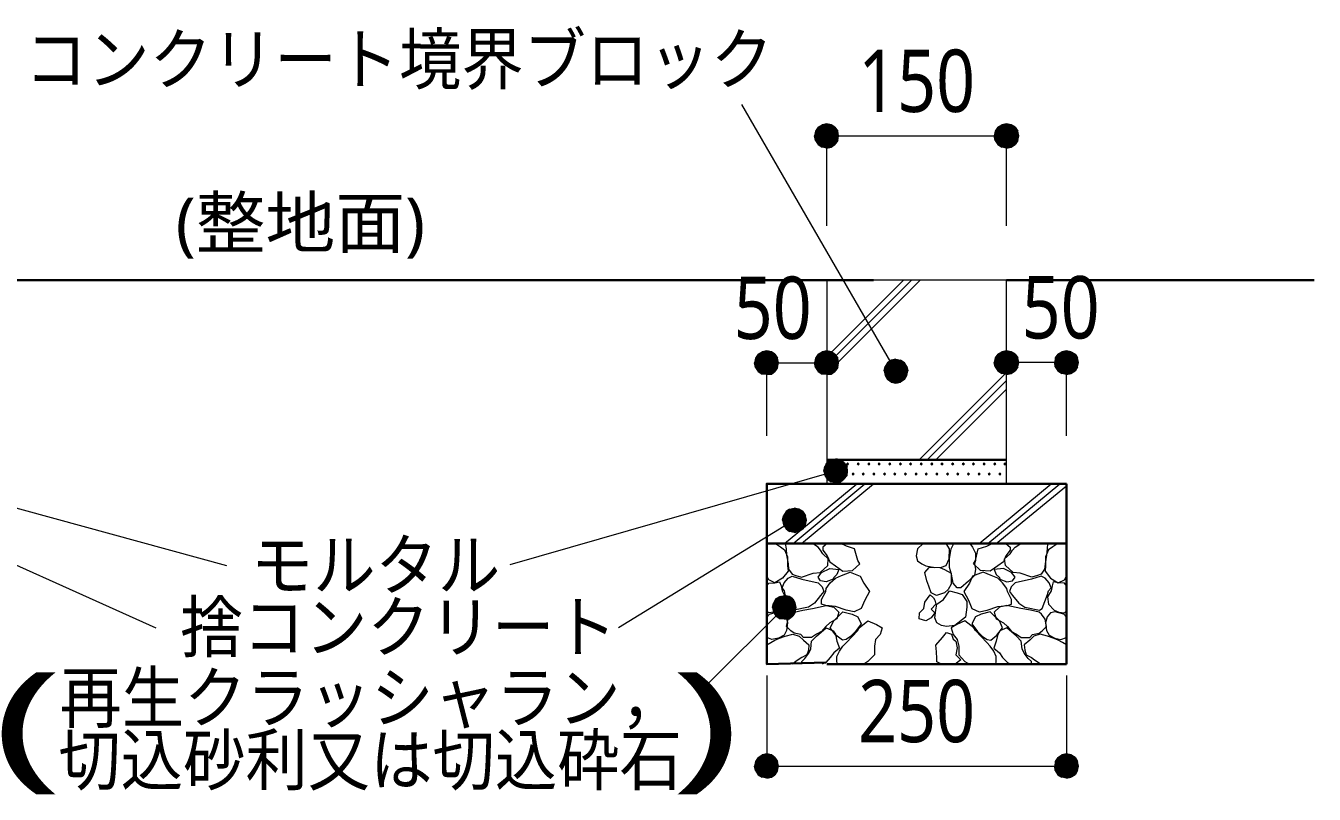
# Model space of a CAD drawing. Header units: millimetres. Extents: x 0 to 420, y 0 to 297.
# Drawn here: x 151.6 to 205.3, y 67.2 to 99.2 of the extents above; entities that cross this region are included whole.
import ezdxf
from ezdxf.enums import TextEntityAlignment as Align

# ---------------------------------------------------------------- set-up
doc = ezdxf.new("R2010")
doc.units = ezdxf.units.MM
doc.styles.add('kst32b', font='NotoSansJP-Variable.ttf')

msp = doc.modelspace()

# ---------------------------------------------------------------- hatches: boundary and pattern name
h = msp.add_hatch(color=7)
h.paths.add_polyline_path([(185.018, 95.102), (184.827, 95.059), (185.018, 94.594), (185.018, 95.102)])
h.paths.add_polyline_path([(184.827, 95.059), (185.018, 94.594), (184.658, 94.954), (184.827, 95.059)])
h.paths.add_polyline_path([(185.018, 94.594), (184.658, 94.954), (184.552, 94.784), (185.018, 94.594)])
for points in [[(185.208, 95.059), (185.018, 95.102), (185.018, 94.594), (185.208, 95.059)], [(192.701, 95.059), (192.511, 95.102), (192.511, 94.594), (192.701, 95.059)], [(182.711, 85.598), (182.52, 85.64), (182.52, 85.132), (182.711, 85.598)], [(185.208, 85.598), (185.018, 85.64), (185.018, 85.132), (185.208, 85.598)], [(192.701, 85.598), (192.511, 85.64), (192.511, 85.154), (192.701, 85.598)], [(195.199, 85.598), (195.009, 85.64), (195.009, 85.154), (195.199, 85.598)], [(187.706, 85.238), (187.558, 85.132), (187.896, 84.794), (187.706, 85.238)], [(184.933, 80.433), (185.039, 80.285), (185.399, 80.624), (184.933, 80.433)], [(185.018, 80.962), (184.997, 80.941), (184.976, 80.92), (184.997, 80.899), (185.018, 80.878), (185.039, 80.899), (185.06, 80.92), (185.039, 80.941), (185.018, 80.962)], [(185.462, 80.962), (185.441, 80.941), (185.42, 80.92), (185.441, 80.899), (185.462, 80.878), (185.484, 80.899), (185.505, 80.92), (185.484, 80.941), (185.462, 80.962)], [(185.886, 80.962), (185.864, 80.941), (185.843, 80.92), (185.864, 80.899), (185.886, 80.878), (185.907, 80.899), (185.928, 80.92), (185.907, 80.941), (185.886, 80.962)], [(186.33, 80.962), (186.309, 80.941), (186.288, 80.92), (186.309, 80.899), (186.33, 80.878), (186.351, 80.899), (186.372, 80.92), (186.351, 80.941), (186.33, 80.962)], [(186.775, 80.962), (186.754, 80.941), (186.732, 80.92), (186.754, 80.899), (186.775, 80.878), (186.796, 80.899), (186.817, 80.92), (186.796, 80.941), (186.775, 80.962)], [(187.198, 80.962), (187.177, 80.941), (187.156, 80.92), (187.177, 80.899), (187.198, 80.878), (187.219, 80.899), (187.24, 80.92), (187.219, 80.941), (187.198, 80.962)], [(187.643, 80.962), (187.621, 80.941), (187.6, 80.92), (187.621, 80.899), (187.643, 80.878), (187.664, 80.899), (187.685, 80.92), (187.664, 80.941), (187.643, 80.962)], [(188.087, 80.962), (188.066, 80.941), (188.045, 80.92), (188.066, 80.899), (188.087, 80.878), (188.108, 80.899), (188.129, 80.92), (188.108, 80.941), (188.087, 80.962)], [(188.51, 80.962), (188.489, 80.941), (188.468, 80.92), (188.489, 80.899), (188.51, 80.878), (188.532, 80.899), (188.553, 80.92), (188.532, 80.941), (188.51, 80.962)], [(188.955, 80.962), (188.934, 80.941), (188.912, 80.92), (188.934, 80.899), (188.955, 80.878), (188.976, 80.899), (188.997, 80.92), (188.976, 80.941), (188.955, 80.962)], [(189.399, 80.962), (189.378, 80.941), (189.357, 80.92), (189.378, 80.899), (189.399, 80.878), (189.421, 80.899), (189.442, 80.92), (189.421, 80.941), (189.399, 80.962)], [(189.823, 80.962), (189.802, 80.941), (189.78, 80.92), (189.802, 80.899), (189.823, 80.878), (189.844, 80.899), (189.865, 80.92), (189.844, 80.941), (189.823, 80.962)], [(190.267, 80.962), (190.246, 80.941), (190.225, 80.92), (190.246, 80.899), (190.267, 80.878), (190.288, 80.899), (190.31, 80.92), (190.288, 80.941), (190.267, 80.962)], [(190.712, 80.962), (190.691, 80.941), (190.669, 80.92), (190.691, 80.899), (190.712, 80.878), (190.733, 80.899), (190.754, 80.92), (190.733, 80.941), (190.712, 80.962)], [(191.135, 80.962), (191.114, 80.941), (191.093, 80.92), (191.114, 80.899), (191.135, 80.878), (191.156, 80.899), (191.177, 80.92), (191.156, 80.941), (191.135, 80.962)], [(191.579, 80.962), (191.558, 80.941), (191.537, 80.92), (191.558, 80.899), (191.579, 80.878), (191.601, 80.899), (191.622, 80.92), (191.601, 80.941), (191.579, 80.962)], [(192.024, 80.962), (192.003, 80.941), (191.982, 80.92), (192.003, 80.899), (192.024, 80.878), (192.045, 80.899), (192.066, 80.92), (192.045, 80.941), (192.024, 80.962)], [(192.447, 80.962), (192.426, 80.941), (192.405, 80.92), (192.426, 80.899), (192.447, 80.878), (192.469, 80.899), (192.49, 80.92), (192.469, 80.941), (192.447, 80.962)], [(185.229, 80.539), (185.208, 80.518), (185.187, 80.497), (185.208, 80.476), (185.229, 80.454), (185.251, 80.476), (185.272, 80.497), (185.251, 80.518), (185.229, 80.539)], [(185.674, 80.539), (185.653, 80.518), (185.632, 80.497), (185.653, 80.476), (185.674, 80.454), (185.695, 80.476), (185.716, 80.497), (185.695, 80.518), (185.674, 80.539)], [(186.119, 80.539), (186.097, 80.518), (186.076, 80.497), (186.097, 80.476), (186.119, 80.454), (186.14, 80.476), (186.161, 80.497), (186.14, 80.518), (186.119, 80.539)], [(186.542, 80.539), (186.521, 80.518), (186.5, 80.497), (186.521, 80.476), (186.542, 80.454), (186.563, 80.476), (186.584, 80.497), (186.563, 80.518), (186.542, 80.539)], [(186.986, 80.539), (186.965, 80.518), (186.944, 80.497), (186.965, 80.476), (186.986, 80.454), (187.008, 80.476), (187.029, 80.497), (187.008, 80.518), (186.986, 80.539)], [(187.431, 80.539), (187.41, 80.518), (187.388, 80.497), (187.41, 80.476), (187.431, 80.454), (187.452, 80.476), (187.473, 80.497), (187.452, 80.518), (187.431, 80.539)], [(187.854, 80.539), (187.833, 80.518), (187.812, 80.497), (187.833, 80.476), (187.854, 80.454), (187.875, 80.476), (187.896, 80.497), (187.875, 80.518), (187.854, 80.539)], [(188.299, 80.539), (188.278, 80.518), (188.256, 80.497), (188.278, 80.476), (188.299, 80.454), (188.32, 80.476), (188.341, 80.497), (188.32, 80.518), (188.299, 80.539)], [(188.743, 80.539), (188.722, 80.518), (188.701, 80.497), (188.722, 80.476), (188.743, 80.454), (188.764, 80.476), (188.786, 80.497), (188.764, 80.518), (188.743, 80.539)], [(189.167, 80.539), (189.145, 80.518), (189.124, 80.497), (189.145, 80.476), (189.167, 80.454), (189.188, 80.476), (189.209, 80.497), (189.188, 80.518), (189.167, 80.539)], [(189.611, 80.539), (189.59, 80.518), (189.569, 80.497), (189.59, 80.476), (189.611, 80.454), (189.632, 80.476), (189.653, 80.497), (189.632, 80.518), (189.611, 80.539)], [(190.055, 80.539), (190.034, 80.518), (190.013, 80.497), (190.034, 80.476), (190.055, 80.454), (190.077, 80.476), (190.098, 80.497), (190.077, 80.518), (190.055, 80.539)], [(190.479, 80.539), (190.458, 80.518), (190.437, 80.497), (190.458, 80.476), (190.479, 80.454), (190.5, 80.476), (190.521, 80.497), (190.5, 80.518), (190.479, 80.539)], [(190.923, 80.539), (190.902, 80.518), (190.881, 80.497), (190.902, 80.476), (190.923, 80.454), (190.945, 80.476), (190.966, 80.497), (190.945, 80.518), (190.923, 80.539)], [(191.368, 80.539), (191.347, 80.518), (191.326, 80.497), (191.347, 80.476), (191.368, 80.454), (191.389, 80.476), (191.41, 80.497), (191.389, 80.518), (191.368, 80.539)], [(191.791, 80.539), (191.77, 80.518), (191.749, 80.497), (191.77, 80.476), (191.791, 80.454), (191.812, 80.476), (191.834, 80.497), (191.812, 80.518), (191.791, 80.539)], [(192.236, 80.539), (192.214, 80.518), (192.193, 80.497), (192.214, 80.476), (192.236, 80.454), (192.257, 80.476), (192.278, 80.497), (192.257, 80.518), (192.236, 80.539)], [(183.219, 78.38), (183.325, 78.211), (183.663, 78.571), (183.219, 78.38)], [(182.795, 74.739), (182.901, 74.591), (183.261, 74.93), (182.795, 74.739)], [(182.711, 68.792), (182.52, 68.834), (182.52, 68.326), (182.711, 68.792)], [(195.199, 68.792), (195.009, 68.834), (195.009, 68.326), (195.199, 68.792)]]:
    msp.add_hatch(color=7).paths.add_polyline_path(points)
h = msp.add_hatch(color=7)
h.paths.add_polyline_path([(185.505, 94.594), (185.484, 94.784), (185.018, 94.594), (185.505, 94.594)])
h.paths.add_polyline_path([(185.484, 94.784), (185.018, 94.594), (185.357, 94.954), (185.484, 94.784)])
h.paths.add_polyline_path([(185.018, 94.594), (185.357, 94.954), (185.208, 95.059), (185.018, 94.594)])
h = msp.add_hatch(color=7)
h.paths.add_polyline_path([(192.511, 95.102), (192.32, 95.059), (192.511, 94.594), (192.511, 95.102)])
h.paths.add_polyline_path([(192.32, 95.059), (192.511, 94.594), (192.151, 94.954), (192.32, 95.059)])
h.paths.add_polyline_path([(192.511, 94.594), (192.151, 94.954), (192.045, 94.784), (192.511, 94.594)])
h = msp.add_hatch(color=7)
h.paths.add_polyline_path([(193.019, 94.594), (192.977, 94.784), (192.511, 94.594), (193.019, 94.594)])
h.paths.add_polyline_path([(192.977, 94.784), (192.511, 94.594), (192.871, 94.954), (192.977, 94.784)])
h.paths.add_polyline_path([(192.511, 94.594), (192.871, 94.954), (192.701, 95.059), (192.511, 94.594)])
h = msp.add_hatch(color=7)
h.paths.add_polyline_path([(184.552, 94.784), (184.51, 94.594), (185.018, 94.594), (184.552, 94.784)])
h.paths.add_polyline_path([(184.51, 94.594), (185.018, 94.594), (184.552, 94.403), (184.51, 94.594)])
h.paths.add_polyline_path([(185.018, 94.594), (184.552, 94.403), (184.658, 94.234), (185.018, 94.594)])
h = msp.add_hatch(color=7)
h.paths.add_polyline_path([(184.658, 94.234), (184.827, 94.128), (185.018, 94.594), (184.658, 94.234)])
h.paths.add_polyline_path([(184.827, 94.128), (185.018, 94.594), (185.018, 94.086), (184.827, 94.128)])
h.paths.add_polyline_path([(185.018, 94.594), (185.018, 94.086), (185.208, 94.128), (185.018, 94.594)])
h = msp.add_hatch(color=7)
h.paths.add_polyline_path([(185.208, 94.128), (185.357, 94.234), (185.018, 94.594), (185.208, 94.128)])
h.paths.add_polyline_path([(185.357, 94.234), (185.018, 94.594), (185.484, 94.403), (185.357, 94.234)])
h.paths.add_polyline_path([(185.018, 94.594), (185.484, 94.403), (185.505, 94.594), (185.018, 94.594)])
h = msp.add_hatch(color=7)
h.paths.add_polyline_path([(192.045, 94.784), (192.003, 94.594), (192.511, 94.594), (192.045, 94.784)])
h.paths.add_polyline_path([(192.003, 94.594), (192.511, 94.594), (192.045, 94.403), (192.003, 94.594)])
h.paths.add_polyline_path([(192.511, 94.594), (192.045, 94.403), (192.151, 94.234), (192.511, 94.594)])
h = msp.add_hatch(color=7)
h.paths.add_polyline_path([(192.151, 94.234), (192.32, 94.128), (192.511, 94.594), (192.151, 94.234)])
h.paths.add_polyline_path([(192.32, 94.128), (192.511, 94.594), (192.511, 94.086), (192.32, 94.128)])
h.paths.add_polyline_path([(192.511, 94.594), (192.511, 94.086), (192.701, 94.128), (192.511, 94.594)])
h = msp.add_hatch(color=7)
h.paths.add_polyline_path([(192.701, 94.128), (192.871, 94.234), (192.511, 94.594), (192.701, 94.128)])
h.paths.add_polyline_path([(192.871, 94.234), (192.511, 94.594), (192.977, 94.403), (192.871, 94.234)])
h.paths.add_polyline_path([(192.511, 94.594), (192.977, 94.403), (193.019, 94.594), (192.511, 94.594)])
h = msp.add_hatch(color=7)
h.paths.add_polyline_path([(182.52, 85.64), (182.33, 85.598), (182.52, 85.132), (182.52, 85.64)])
h.paths.add_polyline_path([(182.33, 85.598), (182.52, 85.132), (182.16, 85.492), (182.33, 85.598)])
h.paths.add_polyline_path([(182.52, 85.132), (182.16, 85.492), (182.054, 85.323), (182.52, 85.132)])
h = msp.add_hatch(color=7)
h.paths.add_polyline_path([(183.007, 85.132), (182.965, 85.323), (182.52, 85.132), (183.007, 85.132)])
h.paths.add_polyline_path([(182.965, 85.323), (182.52, 85.132), (182.859, 85.492), (182.965, 85.323)])
h.paths.add_polyline_path([(182.52, 85.132), (182.859, 85.492), (182.711, 85.598), (182.52, 85.132)])
h = msp.add_hatch(color=7)
h.paths.add_polyline_path([(185.018, 85.64), (184.827, 85.598), (185.018, 85.132), (185.018, 85.64)])
h.paths.add_polyline_path([(184.827, 85.598), (185.018, 85.132), (184.658, 85.492), (184.827, 85.598)])
h.paths.add_polyline_path([(185.018, 85.132), (184.658, 85.492), (184.552, 85.323), (185.018, 85.132)])
h = msp.add_hatch(color=7)
h.paths.add_polyline_path([(185.505, 85.132), (185.484, 85.323), (185.018, 85.132), (185.505, 85.132)])
h.paths.add_polyline_path([(185.484, 85.323), (185.018, 85.132), (185.357, 85.492), (185.484, 85.323)])
h.paths.add_polyline_path([(185.018, 85.132), (185.357, 85.492), (185.208, 85.598), (185.018, 85.132)])
h = msp.add_hatch(color=7)
h.paths.add_polyline_path([(192.511, 85.64), (192.32, 85.598), (192.511, 85.154), (192.511, 85.64)])
h.paths.add_polyline_path([(192.32, 85.598), (192.511, 85.154), (192.151, 85.492), (192.32, 85.598)])
h.paths.add_polyline_path([(192.511, 85.154), (192.151, 85.492), (192.045, 85.344), (192.511, 85.154)])
h = msp.add_hatch(color=7)
h.paths.add_polyline_path([(193.019, 85.154), (192.977, 85.344), (192.511, 85.154), (193.019, 85.154)])
h.paths.add_polyline_path([(192.977, 85.344), (192.511, 85.154), (192.871, 85.492), (192.977, 85.344)])
h.paths.add_polyline_path([(192.511, 85.154), (192.871, 85.492), (192.701, 85.598), (192.511, 85.154)])
h = msp.add_hatch(color=7)
h.paths.add_polyline_path([(195.009, 85.64), (194.818, 85.598), (195.009, 85.154), (195.009, 85.64)])
h.paths.add_polyline_path([(194.818, 85.598), (195.009, 85.154), (194.649, 85.492), (194.818, 85.598)])
h.paths.add_polyline_path([(195.009, 85.154), (194.649, 85.492), (194.543, 85.344), (195.009, 85.154)])
h = msp.add_hatch(color=7)
h.paths.add_polyline_path([(195.517, 85.154), (195.474, 85.344), (195.009, 85.154), (195.517, 85.154)])
h.paths.add_polyline_path([(195.474, 85.344), (195.009, 85.154), (195.368, 85.492), (195.474, 85.344)])
h.paths.add_polyline_path([(195.009, 85.154), (195.368, 85.492), (195.199, 85.598), (195.009, 85.154)])
h = msp.add_hatch(color=7)
h.paths.add_polyline_path([(182.054, 85.323), (182.012, 85.132), (182.52, 85.132), (182.054, 85.323)])
h.paths.add_polyline_path([(182.012, 85.132), (182.52, 85.132), (182.054, 84.942), (182.012, 85.132)])
h.paths.add_polyline_path([(182.52, 85.132), (182.054, 84.942), (182.16, 84.772), (182.52, 85.132)])
h = msp.add_hatch(color=7)
h.paths.add_polyline_path([(182.16, 84.772), (182.33, 84.667), (182.52, 85.132), (182.16, 84.772)])
h.paths.add_polyline_path([(182.33, 84.667), (182.52, 85.132), (182.52, 84.646), (182.33, 84.667)])
h.paths.add_polyline_path([(182.52, 85.132), (182.52, 84.646), (182.711, 84.667), (182.52, 85.132)])
h = msp.add_hatch(color=7)
h.paths.add_polyline_path([(182.711, 84.667), (182.859, 84.772), (182.52, 85.132), (182.711, 84.667)])
h.paths.add_polyline_path([(182.859, 84.772), (182.52, 85.132), (182.965, 84.942), (182.859, 84.772)])
h.paths.add_polyline_path([(182.52, 85.132), (182.965, 84.942), (183.007, 85.132), (182.52, 85.132)])
h = msp.add_hatch(color=7)
h.paths.add_polyline_path([(184.552, 85.323), (184.51, 85.132), (185.018, 85.132), (184.552, 85.323)])
h.paths.add_polyline_path([(184.51, 85.132), (185.018, 85.132), (184.552, 84.942), (184.51, 85.132)])
h.paths.add_polyline_path([(185.018, 85.132), (184.552, 84.942), (184.658, 84.772), (185.018, 85.132)])
h = msp.add_hatch(color=7)
h.paths.add_polyline_path([(184.658, 84.772), (184.827, 84.667), (185.018, 85.132), (184.658, 84.772)])
h.paths.add_polyline_path([(184.827, 84.667), (185.018, 85.132), (185.018, 84.646), (184.827, 84.667)])
h.paths.add_polyline_path([(185.018, 85.132), (185.018, 84.646), (185.208, 84.667), (185.018, 85.132)])
h = msp.add_hatch(color=7)
h.paths.add_polyline_path([(185.208, 84.667), (185.357, 84.772), (185.018, 85.132), (185.208, 84.667)])
h.paths.add_polyline_path([(185.357, 84.772), (185.018, 85.132), (185.484, 84.942), (185.357, 84.772)])
h.paths.add_polyline_path([(185.018, 85.132), (185.484, 84.942), (185.505, 85.132), (185.018, 85.132)])
h = msp.add_hatch(color=7)
h.paths.add_polyline_path([(187.558, 85.132), (187.452, 84.984), (187.896, 84.794), (187.558, 85.132)])
h.paths.add_polyline_path([(187.452, 84.984), (187.896, 84.794), (187.41, 84.794), (187.452, 84.984)])
h.paths.add_polyline_path([(187.896, 84.794), (187.41, 84.794), (187.452, 84.603), (187.896, 84.794)])
h = msp.add_hatch(color=7)
h.paths.add_polyline_path([(188.256, 85.132), (188.087, 85.238), (187.896, 84.794), (188.256, 85.132)])
h.paths.add_polyline_path([(188.087, 85.238), (187.896, 84.794), (187.896, 85.28), (188.087, 85.238)])
h.paths.add_polyline_path([(187.896, 84.794), (187.896, 85.28), (187.706, 85.238), (187.896, 84.794)])
h = msp.add_hatch(color=7)
h.paths.add_polyline_path([(188.362, 84.603), (188.404, 84.794), (187.896, 84.794), (188.362, 84.603)])
h.paths.add_polyline_path([(188.404, 84.794), (187.896, 84.794), (188.362, 84.984), (188.404, 84.794)])
h.paths.add_polyline_path([(187.896, 84.794), (188.362, 84.984), (188.256, 85.132), (187.896, 84.794)])
h = msp.add_hatch(color=7)
h.paths.add_polyline_path([(192.045, 85.344), (192.003, 85.154), (192.511, 85.154), (192.045, 85.344)])
h.paths.add_polyline_path([(192.003, 85.154), (192.511, 85.154), (192.045, 84.963), (192.003, 85.154)])
h.paths.add_polyline_path([(192.511, 85.154), (192.045, 84.963), (192.151, 84.794), (192.511, 85.154)])
h = msp.add_hatch(color=7)
h.paths.add_polyline_path([(192.151, 84.794), (192.32, 84.688), (192.511, 85.154), (192.151, 84.794)])
h.paths.add_polyline_path([(192.32, 84.688), (192.511, 85.154), (192.511, 84.646), (192.32, 84.688)])
h.paths.add_polyline_path([(192.511, 85.154), (192.511, 84.646), (192.701, 84.688), (192.511, 85.154)])
h = msp.add_hatch(color=7)
h.paths.add_polyline_path([(192.701, 84.688), (192.871, 84.794), (192.511, 85.154), (192.701, 84.688)])
h.paths.add_polyline_path([(192.871, 84.794), (192.511, 85.154), (192.977, 84.963), (192.871, 84.794)])
h.paths.add_polyline_path([(192.511, 85.154), (192.977, 84.963), (193.019, 85.154), (192.511, 85.154)])
h = msp.add_hatch(color=7)
h.paths.add_polyline_path([(194.543, 85.344), (194.522, 85.154), (195.009, 85.154), (194.543, 85.344)])
h.paths.add_polyline_path([(194.522, 85.154), (195.009, 85.154), (194.543, 84.963), (194.522, 85.154)])
h.paths.add_polyline_path([(195.009, 85.154), (194.543, 84.963), (194.649, 84.794), (195.009, 85.154)])
h = msp.add_hatch(color=7)
h.paths.add_polyline_path([(194.649, 84.794), (194.818, 84.688), (195.009, 85.154), (194.649, 84.794)])
h.paths.add_polyline_path([(194.818, 84.688), (195.009, 85.154), (195.009, 84.646), (194.818, 84.688)])
h.paths.add_polyline_path([(195.009, 85.154), (195.009, 84.646), (195.199, 84.688), (195.009, 85.154)])
h = msp.add_hatch(color=7)
h.paths.add_polyline_path([(195.199, 84.688), (195.368, 84.794), (195.009, 85.154), (195.199, 84.688)])
h.paths.add_polyline_path([(195.368, 84.794), (195.009, 85.154), (195.474, 84.963), (195.368, 84.794)])
h.paths.add_polyline_path([(195.009, 85.154), (195.474, 84.963), (195.517, 85.154), (195.009, 85.154)])
h = msp.add_hatch(color=7)
h.paths.add_polyline_path([(187.452, 84.603), (187.558, 84.434), (187.896, 84.794), (187.452, 84.603)])
h.paths.add_polyline_path([(187.558, 84.434), (187.896, 84.794), (187.706, 84.328), (187.558, 84.434)])
h.paths.add_polyline_path([(187.896, 84.794), (187.706, 84.328), (187.896, 84.286), (187.896, 84.794)])
h = msp.add_hatch(color=7)
h.paths.add_polyline_path([(187.896, 84.286), (188.087, 84.328), (187.896, 84.794), (187.896, 84.286)])
h.paths.add_polyline_path([(188.087, 84.328), (187.896, 84.794), (188.256, 84.434), (188.087, 84.328)])
h.paths.add_polyline_path([(187.896, 84.794), (188.256, 84.434), (188.362, 84.603), (187.896, 84.794)])
h = msp.add_hatch(color=7)
h.paths.add_polyline_path([(185.589, 81.089), (185.399, 81.132), (185.399, 80.624), (185.589, 81.089)])
h.paths.add_polyline_path([(185.399, 81.132), (185.399, 80.624), (185.208, 81.089), (185.399, 81.132)])
h.paths.add_polyline_path([(185.399, 80.624), (185.208, 81.089), (185.039, 80.984), (185.399, 80.624)])
h = msp.add_hatch(color=7)
h.paths.add_polyline_path([(185.039, 80.984), (184.933, 80.814), (185.399, 80.624), (185.039, 80.984)])
h.paths.add_polyline_path([(184.933, 80.814), (185.399, 80.624), (184.891, 80.624), (184.933, 80.814)])
h.paths.add_polyline_path([(185.399, 80.624), (184.891, 80.624), (184.933, 80.433), (185.399, 80.624)])
h = msp.add_hatch(color=7)
h.paths.add_polyline_path([(185.039, 80.285), (185.208, 80.179), (185.399, 80.624), (185.039, 80.285)])
h.paths.add_polyline_path([(185.208, 80.179), (185.399, 80.624), (185.399, 80.137), (185.208, 80.179)])
h.paths.add_polyline_path([(185.399, 80.624), (185.399, 80.137), (185.589, 80.179), (185.399, 80.624)])
h = msp.add_hatch(color=7)
h.paths.add_polyline_path([(185.886, 80.624), (185.864, 80.814), (185.399, 80.624), (185.886, 80.624)])
h.paths.add_polyline_path([(185.864, 80.814), (185.399, 80.624), (185.737, 80.984), (185.864, 80.814)])
h.paths.add_polyline_path([(185.399, 80.624), (185.737, 80.984), (185.589, 81.089), (185.399, 80.624)])
h = msp.add_hatch(color=7)
h.paths.add_polyline_path([(185.589, 80.179), (185.737, 80.285), (185.399, 80.624), (185.589, 80.179)])
h.paths.add_polyline_path([(185.737, 80.285), (185.399, 80.624), (185.864, 80.433), (185.737, 80.285)])
h.paths.add_polyline_path([(185.399, 80.624), (185.864, 80.433), (185.886, 80.624), (185.399, 80.624)])
h = msp.add_hatch(color=7)
h.paths.add_polyline_path([(183.854, 79.036), (183.663, 79.079), (183.663, 78.571), (183.854, 79.036)])
h.paths.add_polyline_path([(183.663, 79.079), (183.663, 78.571), (183.473, 79.036), (183.663, 79.079)])
h.paths.add_polyline_path([(183.663, 78.571), (183.473, 79.036), (183.325, 78.93), (183.663, 78.571)])
h = msp.add_hatch(color=7)
h.paths.add_polyline_path([(184.171, 78.571), (184.129, 78.761), (183.663, 78.571), (184.171, 78.571)])
h.paths.add_polyline_path([(184.129, 78.761), (183.663, 78.571), (184.023, 78.93), (184.129, 78.761)])
h.paths.add_polyline_path([(183.663, 78.571), (184.023, 78.93), (183.854, 79.036), (183.663, 78.571)])
h = msp.add_hatch(color=7)
h.paths.add_polyline_path([(183.325, 78.93), (183.219, 78.761), (183.663, 78.571), (183.325, 78.93)])
h.paths.add_polyline_path([(183.219, 78.761), (183.663, 78.571), (183.176, 78.571), (183.219, 78.761)])
h.paths.add_polyline_path([(183.663, 78.571), (183.176, 78.571), (183.219, 78.38), (183.663, 78.571)])
h = msp.add_hatch(color=7)
h.paths.add_polyline_path([(183.325, 78.211), (183.473, 78.105), (183.663, 78.571), (183.325, 78.211)])
h.paths.add_polyline_path([(183.473, 78.105), (183.663, 78.571), (183.663, 78.063), (183.473, 78.105)])
h.paths.add_polyline_path([(183.663, 78.571), (183.663, 78.063), (183.854, 78.105), (183.663, 78.571)])
h = msp.add_hatch(color=7)
h.paths.add_polyline_path([(183.854, 78.105), (184.023, 78.211), (183.663, 78.571), (183.854, 78.105)])
h.paths.add_polyline_path([(184.023, 78.211), (183.663, 78.571), (184.129, 78.38), (184.023, 78.211)])
h.paths.add_polyline_path([(183.663, 78.571), (184.129, 78.38), (184.171, 78.571), (183.663, 78.571)])
h = msp.add_hatch(color=7)
h.paths.add_polyline_path([(182.901, 75.29), (182.795, 75.121), (183.261, 74.93), (182.901, 75.29)])
h.paths.add_polyline_path([(182.795, 75.121), (183.261, 74.93), (182.753, 74.93), (182.795, 75.121)])
h.paths.add_polyline_path([(183.261, 74.93), (182.753, 74.93), (182.795, 74.739), (183.261, 74.93)])
h = msp.add_hatch(color=7)
h.paths.add_polyline_path([(183.452, 75.396), (183.261, 75.438), (183.261, 74.93), (183.452, 75.396)])
h.paths.add_polyline_path([(183.261, 75.438), (183.261, 74.93), (183.071, 75.396), (183.261, 75.438)])
h.paths.add_polyline_path([(183.261, 74.93), (183.071, 75.396), (182.901, 75.29), (183.261, 74.93)])
h = msp.add_hatch(color=7)
h.paths.add_polyline_path([(183.748, 74.93), (183.705, 75.121), (183.261, 74.93), (183.748, 74.93)])
h.paths.add_polyline_path([(183.705, 75.121), (183.261, 74.93), (183.6, 75.29), (183.705, 75.121)])
h.paths.add_polyline_path([(183.261, 74.93), (183.6, 75.29), (183.452, 75.396), (183.261, 74.93)])
h = msp.add_hatch(color=7)
h.paths.add_polyline_path([(182.901, 74.591), (183.071, 74.464), (183.261, 74.93), (182.901, 74.591)])
h.paths.add_polyline_path([(183.071, 74.464), (183.261, 74.93), (183.261, 74.443), (183.071, 74.464)])
h.paths.add_polyline_path([(183.261, 74.93), (183.261, 74.443), (183.452, 74.464), (183.261, 74.93)])
h = msp.add_hatch(color=7)
h.paths.add_polyline_path([(183.452, 74.464), (183.6, 74.591), (183.261, 74.93), (183.452, 74.464)])
h.paths.add_polyline_path([(183.6, 74.591), (183.261, 74.93), (183.705, 74.739), (183.6, 74.591)])
h.paths.add_polyline_path([(183.261, 74.93), (183.705, 74.739), (183.748, 74.93), (183.261, 74.93)])
h = msp.add_hatch(color=7)
h.paths.add_polyline_path([(182.52, 68.834), (182.33, 68.792), (182.52, 68.326), (182.52, 68.834)])
h.paths.add_polyline_path([(182.33, 68.792), (182.52, 68.326), (182.16, 68.686), (182.33, 68.792)])
h.paths.add_polyline_path([(182.52, 68.326), (182.16, 68.686), (182.054, 68.516), (182.52, 68.326)])
h = msp.add_hatch(color=7)
h.paths.add_polyline_path([(183.007, 68.326), (182.965, 68.516), (182.52, 68.326), (183.007, 68.326)])
h.paths.add_polyline_path([(182.965, 68.516), (182.52, 68.326), (182.859, 68.686), (182.965, 68.516)])
h.paths.add_polyline_path([(182.52, 68.326), (182.859, 68.686), (182.711, 68.792), (182.52, 68.326)])
h = msp.add_hatch(color=7)
h.paths.add_polyline_path([(195.009, 68.834), (194.818, 68.792), (195.009, 68.326), (195.009, 68.834)])
h.paths.add_polyline_path([(194.818, 68.792), (195.009, 68.326), (194.649, 68.686), (194.818, 68.792)])
h.paths.add_polyline_path([(195.009, 68.326), (194.649, 68.686), (194.543, 68.516), (195.009, 68.326)])
h = msp.add_hatch(color=7)
h.paths.add_polyline_path([(195.517, 68.326), (195.474, 68.516), (195.009, 68.326), (195.517, 68.326)])
h.paths.add_polyline_path([(195.474, 68.516), (195.009, 68.326), (195.368, 68.686), (195.474, 68.516)])
h.paths.add_polyline_path([(195.009, 68.326), (195.368, 68.686), (195.199, 68.792), (195.009, 68.326)])
h = msp.add_hatch(color=7)
h.paths.add_polyline_path([(182.054, 68.516), (182.012, 68.326), (182.52, 68.326), (182.054, 68.516)])
h.paths.add_polyline_path([(182.012, 68.326), (182.52, 68.326), (182.054, 68.136), (182.012, 68.326)])
h.paths.add_polyline_path([(182.52, 68.326), (182.054, 68.136), (182.16, 67.966), (182.52, 68.326)])
h = msp.add_hatch(color=7)
h.paths.add_polyline_path([(182.16, 67.966), (182.33, 67.86), (182.52, 68.326), (182.16, 67.966)])
h.paths.add_polyline_path([(182.33, 67.86), (182.52, 68.326), (182.52, 67.818), (182.33, 67.86)])
h.paths.add_polyline_path([(182.52, 68.326), (182.52, 67.818), (182.711, 67.86), (182.52, 68.326)])
h = msp.add_hatch(color=7)
h.paths.add_polyline_path([(182.711, 67.86), (182.859, 67.966), (182.52, 68.326), (182.711, 67.86)])
h.paths.add_polyline_path([(182.859, 67.966), (182.52, 68.326), (182.965, 68.136), (182.859, 67.966)])
h.paths.add_polyline_path([(182.52, 68.326), (182.965, 68.136), (183.007, 68.326), (182.52, 68.326)])
h = msp.add_hatch(color=7)
h.paths.add_polyline_path([(194.543, 68.516), (194.522, 68.326), (195.009, 68.326), (194.543, 68.516)])
h.paths.add_polyline_path([(194.522, 68.326), (195.009, 68.326), (194.543, 68.136), (194.522, 68.326)])
h.paths.add_polyline_path([(195.009, 68.326), (194.543, 68.136), (194.649, 67.966), (195.009, 68.326)])
h = msp.add_hatch(color=7)
h.paths.add_polyline_path([(194.649, 67.966), (194.818, 67.86), (195.009, 68.326), (194.649, 67.966)])
h.paths.add_polyline_path([(194.818, 67.86), (195.009, 68.326), (195.009, 67.818), (194.818, 67.86)])
h.paths.add_polyline_path([(195.009, 68.326), (195.009, 67.818), (195.199, 67.86), (195.009, 68.326)])
h = msp.add_hatch(color=7)
h.paths.add_polyline_path([(195.199, 67.86), (195.368, 67.966), (195.009, 68.326), (195.199, 67.86)])
h.paths.add_polyline_path([(195.368, 67.966), (195.009, 68.326), (195.474, 68.136), (195.368, 67.966)])
h.paths.add_polyline_path([(195.009, 68.326), (195.474, 68.136), (195.517, 68.326), (195.009, 68.326)])

# ---------------------------------------------------------------- linework, layer by layer
at = {"lineweight": 13}
for points in [[(187.896, 84.794), (181.483, 95.906)], [(185.018, 90.847), (185.018, 94.594)], [(185.018, 94.594), (192.511, 94.594)], [(192.511, 90.847), (192.511, 94.594)], [(185.018, 84.688), (188.912, 88.582)], [(185.018, 85.048), (188.553, 88.582)], [(192.511, 88.582), (185.018, 88.582)], [(185.018, 85.386), (188.214, 88.582)], [(185.018, 88.582), (185.018, 80.095)], [(192.511, 80.095), (192.511, 88.582)], [(182.52, 82.084), (182.52, 85.132)], [(182.52, 85.132), (185.018, 85.132)], [(192.511, 82.084), (192.511, 85.154)], [(195.009, 85.154), (192.511, 85.154)], [(195.009, 82.084), (195.009, 85.154)], [(188.87, 81.089), (192.511, 84.73)], [(189.209, 81.089), (192.511, 84.391)], [(189.569, 81.089), (192.511, 84.032)], [(145.521, 80.645), (159.999, 76.687)], [(185.399, 80.624), (171.81, 76.708)], [(183.261, 77.597), (186.267, 80.095)], [(183.621, 77.597), (186.605, 80.095)], [(183.96, 77.597), (186.965, 80.095)], [(191.368, 77.597), (194.374, 80.095)], [(191.728, 77.597), (194.733, 80.095)], [(192.087, 77.597), (195.009, 80.01)], [(183.663, 78.571), (176.339, 74.083)], [(147.468, 78.401), (157.057, 74.083)], [(182.88, 77.597), (183.092, 77.47), (183.261, 77.343), (183.388, 77.047), (183.388, 76.666), (183.409, 76.454), (183.176, 76.158), (182.859, 75.967), (182.605, 76.094), (182.52, 76.242)], [(183.282, 77.597), (183.325, 77.385), (183.346, 77.11), (183.409, 76.75), (183.43, 76.539), (183.579, 76.327), (183.727, 76.263), (183.96, 76.2), (184.446, 76.369), (184.743, 76.39), (185.06, 76.687), (185.081, 76.962), (184.849, 77.174), (184.764, 77.322), (184.658, 77.449), (184.425, 77.597)], [(185.039, 77.597), (184.849, 77.449), (184.849, 77.322), (185.039, 77.089), (185.145, 76.835), (185.378, 76.666), (185.695, 76.454), (186.097, 76.475), (186.394, 76.75), (186.309, 76.898), (186.182, 77.385), (185.843, 77.491), (185.611, 77.597)], [(189.039, 77.597), (188.807, 77.385), (188.743, 77.089), (188.807, 76.877), (188.976, 76.75), (189.145, 76.666), (189.526, 76.602), (189.802, 76.623), (189.992, 76.687), (190.119, 76.962), (190.14, 77.385), (189.992, 77.597)], [(190.987, 77.597), (191.093, 77.449), (191.22, 77.195), (191.22, 76.898), (191.177, 76.75), (191.22, 76.539), (191.177, 76.263), (190.923, 76.031), (190.606, 75.755), (190.458, 75.755), (190.288, 75.946), (190.225, 76.327), (190.14, 76.602), (190.14, 76.962), (190.204, 77.385), (190.31, 77.597)], [(192.49, 77.597), (192.659, 77.449), (192.659, 77.322), (192.49, 77.089), (192.384, 76.835), (192.151, 76.666), (191.834, 76.454), (191.431, 76.475), (191.135, 76.75), (191.22, 76.898), (191.326, 77.385), (191.685, 77.491), (191.918, 77.597)], [(194.225, 77.597), (194.204, 77.385), (194.183, 77.11), (194.12, 76.75), (194.098, 76.539), (193.95, 76.327), (193.802, 76.263), (193.569, 76.2), (193.082, 76.369), (192.786, 76.39), (192.469, 76.687), (192.426, 76.962), (192.659, 77.174), (192.765, 77.322), (192.871, 77.449), (193.104, 77.597)], [(194.649, 77.597), (194.437, 77.47), (194.268, 77.343), (194.141, 77.047), (194.141, 76.666), (194.12, 76.454), (194.352, 76.158), (194.67, 75.967), (194.924, 76.094), (195.009, 76.242)], [(182.52, 75.84), (182.605, 75.946), (182.859, 75.967), (183.049, 76.009), (183.113, 75.84), (183.155, 75.629), (183.282, 75.374), (183.261, 75.078), (183.028, 74.824), (182.817, 74.739), (182.605, 74.718), (182.52, 74.803)], [(195.009, 75.84), (194.924, 75.946), (194.67, 75.967), (194.458, 76.009), (194.416, 75.84), (194.374, 75.629), (194.225, 75.374), (194.268, 75.078), (194.501, 74.824), (194.691, 74.739), (194.924, 74.718), (195.009, 74.803)], [(183.261, 74.93), (179.98, 71.67)], [(182.52, 74.528), (182.626, 74.655), (182.965, 74.761), (183.176, 74.718), (183.325, 74.549), (183.388, 74.295), (183.346, 73.978), (183.24, 73.787), (183.007, 73.66), (182.732, 73.596), (182.52, 73.681)], [(195.009, 74.528), (194.903, 74.655), (194.543, 74.761), (194.352, 74.718), (194.204, 74.549), (194.141, 74.295), (194.183, 73.978), (194.289, 73.787), (194.522, 73.66), (194.776, 73.596), (195.009, 73.681)], [(185.462, 72.58), (185.441, 72.686), (185.441, 72.898), (185.547, 73.11), (185.695, 73.321), (185.843, 73.47), (186.309, 73.978), (186.372, 74.083), (186.732, 74.38), (187.092, 74.231), (187.325, 74.083), (187.24, 73.808), (187.05, 73.596), (187.008, 73.321), (187.008, 72.962), (186.732, 72.686), (186.563, 72.58)], [(192.066, 72.58), (192.087, 72.686), (192.087, 72.898), (191.982, 73.11), (191.834, 73.321), (191.685, 73.47), (191.22, 73.978), (191.156, 74.083), (190.775, 74.38), (190.437, 74.231), (190.204, 74.083), (190.288, 73.808), (190.458, 73.596), (190.521, 73.321), (190.521, 72.962), (190.775, 72.686), (190.966, 72.58)], [(182.52, 73.385), (182.689, 73.47), (182.859, 73.575), (183.049, 73.66), (183.282, 73.745), (183.6, 73.829), (183.875, 73.745), (184.044, 73.575), (184.277, 73.385), (184.256, 73.152), (184.192, 72.962), (183.981, 72.856), (183.833, 72.75), (183.579, 72.58)], [(183.981, 72.58), (183.981, 72.686), (184.108, 72.813), (184.277, 73.025), (184.362, 73.215), (184.383, 73.533), (184.595, 73.745), (184.997, 74.083), (185.293, 73.956), (185.378, 73.829), (185.441, 73.533), (185.547, 73.237), (185.314, 73.046), (185.166, 72.856), (184.976, 72.644), (184.827, 72.58)], [(189.802, 72.58), (189.611, 72.665), (189.611, 72.813), (189.59, 73.088), (189.569, 73.364), (189.844, 73.681), (190.013, 73.893), (190.225, 73.829), (190.288, 73.618), (190.394, 73.533), (190.458, 73.258), (190.394, 72.962), (190.606, 72.75), (190.373, 72.58)], [(193.548, 72.58), (193.548, 72.686), (193.421, 72.813), (193.252, 73.025), (193.167, 73.215), (193.125, 73.533), (192.934, 73.745), (192.532, 74.083), (192.236, 73.956), (192.151, 73.829), (192.087, 73.533), (191.982, 73.237), (192.214, 73.046), (192.342, 72.856), (192.553, 72.644), (192.701, 72.58)], [(195.009, 73.385), (194.839, 73.47), (194.67, 73.575), (194.458, 73.66), (194.225, 73.745), (193.908, 73.829), (193.654, 73.745), (193.485, 73.575), (193.252, 73.385), (193.273, 73.152), (193.336, 72.962), (193.548, 72.856), (193.675, 72.75), (193.95, 72.58)], [(182.52, 72.094), (182.52, 68.326)], [(195.009, 72.094), (195.009, 68.326)], [(182.52, 68.326), (195.009, 68.326)]]:
    msp.add_lwpolyline(points, dxfattribs=at)
at = {"lineweight": 0}
for points in [[(184.827, 95.059), (185.018, 94.594), (184.658, 94.954)], [(185.018, 95.102), (184.827, 95.059), (185.018, 94.594)], [(185.208, 95.059), (185.018, 95.102), (185.018, 94.594)], [(185.018, 94.594), (185.357, 94.954), (185.208, 95.059)], [(192.32, 95.059), (192.511, 94.594), (192.151, 94.954)], [(192.511, 95.102), (192.32, 95.059), (192.511, 94.594)], [(192.701, 95.059), (192.511, 95.102), (192.511, 94.594)], [(192.511, 94.594), (192.871, 94.954), (192.701, 95.059)], [(184.552, 94.784), (184.51, 94.594), (185.018, 94.594)], [(184.51, 94.594), (185.018, 94.594), (184.552, 94.403)], [(185.018, 94.594), (184.658, 94.954), (184.552, 94.784)], [(185.018, 94.594), (184.552, 94.403), (184.658, 94.234)], [(184.658, 94.234), (184.827, 94.128), (185.018, 94.594)], [(184.827, 94.128), (185.018, 94.594), (185.018, 94.086)], [(185.484, 94.784), (185.018, 94.594), (185.357, 94.954)], [(185.505, 94.594), (185.484, 94.784), (185.018, 94.594)], [(185.018, 94.594), (185.018, 94.086), (185.208, 94.128)], [(185.208, 94.128), (185.357, 94.234), (185.018, 94.594)], [(185.357, 94.234), (185.018, 94.594), (185.484, 94.403)], [(185.018, 94.594), (185.484, 94.403), (185.505, 94.594)], [(192.045, 94.784), (192.003, 94.594), (192.511, 94.594)], [(192.003, 94.594), (192.511, 94.594), (192.045, 94.403)], [(192.511, 94.594), (192.151, 94.954), (192.045, 94.784)], [(192.511, 94.594), (192.045, 94.403), (192.151, 94.234)], [(192.151, 94.234), (192.32, 94.128), (192.511, 94.594)], [(192.32, 94.128), (192.511, 94.594), (192.511, 94.086)], [(192.977, 94.784), (192.511, 94.594), (192.871, 94.954)], [(193.019, 94.594), (192.977, 94.784), (192.511, 94.594)], [(192.511, 94.594), (192.511, 94.086), (192.701, 94.128)], [(192.701, 94.128), (192.871, 94.234), (192.511, 94.594)], [(192.871, 94.234), (192.511, 94.594), (192.977, 94.403)], [(192.511, 94.594), (192.977, 94.403), (193.019, 94.594)], [(182.52, 85.132), (182.16, 85.492), (182.054, 85.323)], [(182.33, 85.598), (182.52, 85.132), (182.16, 85.492)], [(182.52, 85.64), (182.33, 85.598), (182.52, 85.132)], [(182.711, 85.598), (182.52, 85.64), (182.52, 85.132)], [(182.52, 85.132), (182.859, 85.492), (182.711, 85.598)], [(182.965, 85.323), (182.52, 85.132), (182.859, 85.492)], [(185.018, 85.132), (184.658, 85.492), (184.552, 85.323)], [(184.827, 85.598), (185.018, 85.132), (184.658, 85.492)], [(185.018, 85.64), (184.827, 85.598), (185.018, 85.132)], [(185.208, 85.598), (185.018, 85.64), (185.018, 85.132)], [(185.018, 85.132), (185.357, 85.492), (185.208, 85.598)], [(185.484, 85.323), (185.018, 85.132), (185.357, 85.492)], [(192.511, 85.154), (192.151, 85.492), (192.045, 85.344)], [(192.32, 85.598), (192.511, 85.154), (192.151, 85.492)], [(192.511, 85.64), (192.32, 85.598), (192.511, 85.154)], [(192.701, 85.598), (192.511, 85.64), (192.511, 85.154)], [(192.511, 85.154), (192.871, 85.492), (192.701, 85.598)], [(192.977, 85.344), (192.511, 85.154), (192.871, 85.492)], [(195.009, 85.154), (194.649, 85.492), (194.543, 85.344)], [(194.818, 85.598), (195.009, 85.154), (194.649, 85.492)], [(195.009, 85.64), (194.818, 85.598), (195.009, 85.154)], [(195.199, 85.598), (195.009, 85.64), (195.009, 85.154)], [(195.009, 85.154), (195.368, 85.492), (195.199, 85.598)], [(195.474, 85.344), (195.009, 85.154), (195.368, 85.492)], [(182.054, 85.323), (182.012, 85.132), (182.52, 85.132)], [(182.012, 85.132), (182.52, 85.132), (182.054, 84.942)], [(182.52, 85.132), (182.054, 84.942), (182.16, 84.772)], [(182.16, 84.772), (182.33, 84.667), (182.52, 85.132)], [(182.33, 84.667), (182.52, 85.132), (182.52, 84.646)], [(183.007, 85.132), (182.965, 85.323), (182.52, 85.132)], [(182.52, 85.132), (182.52, 84.646), (182.711, 84.667)], [(182.711, 84.667), (182.859, 84.772), (182.52, 85.132)], [(182.859, 84.772), (182.52, 85.132), (182.965, 84.942)], [(182.52, 85.132), (182.965, 84.942), (183.007, 85.132)], [(184.552, 85.323), (184.51, 85.132), (185.018, 85.132)], [(184.51, 85.132), (185.018, 85.132), (184.552, 84.942)], [(185.018, 85.132), (184.552, 84.942), (184.658, 84.772)], [(184.658, 84.772), (184.827, 84.667), (185.018, 85.132)], [(184.827, 84.667), (185.018, 85.132), (185.018, 84.646)], [(185.505, 85.132), (185.484, 85.323), (185.018, 85.132)], [(185.018, 85.132), (185.018, 84.646), (185.208, 84.667)], [(185.208, 84.667), (185.357, 84.772), (185.018, 85.132)], [(185.357, 84.772), (185.018, 85.132), (185.484, 84.942)], [(185.018, 85.132), (185.484, 84.942), (185.505, 85.132)], [(187.452, 84.984), (187.896, 84.794), (187.41, 84.794)], [(187.558, 85.132), (187.452, 84.984), (187.896, 84.794)], [(187.706, 85.238), (187.558, 85.132), (187.896, 84.794)], [(187.896, 84.794), (187.896, 85.28), (187.706, 85.238)], [(188.087, 85.238), (187.896, 84.794), (187.896, 85.28)], [(188.256, 85.132), (188.087, 85.238), (187.896, 84.794)], [(187.896, 84.794), (188.362, 84.984), (188.256, 85.132)], [(188.404, 84.794), (187.896, 84.794), (188.362, 84.984)], [(192.045, 85.344), (192.003, 85.154), (192.511, 85.154)], [(192.003, 85.154), (192.511, 85.154), (192.045, 84.963)], [(192.511, 85.154), (192.045, 84.963), (192.151, 84.794)], [(192.151, 84.794), (192.32, 84.688), (192.511, 85.154)], [(192.32, 84.688), (192.511, 85.154), (192.511, 84.646)], [(193.019, 85.154), (192.977, 85.344), (192.511, 85.154)], [(192.511, 85.154), (192.511, 84.646), (192.701, 84.688)], [(192.701, 84.688), (192.871, 84.794), (192.511, 85.154)], [(192.871, 84.794), (192.511, 85.154), (192.977, 84.963)], [(192.511, 85.154), (192.977, 84.963), (193.019, 85.154)], [(194.543, 85.344), (194.522, 85.154), (195.009, 85.154)], [(194.522, 85.154), (195.009, 85.154), (194.543, 84.963)], [(195.009, 85.154), (194.543, 84.963), (194.649, 84.794)], [(194.649, 84.794), (194.818, 84.688), (195.009, 85.154)], [(194.818, 84.688), (195.009, 85.154), (195.009, 84.646)], [(195.517, 85.154), (195.474, 85.344), (195.009, 85.154)], [(195.009, 85.154), (195.009, 84.646), (195.199, 84.688)], [(195.199, 84.688), (195.368, 84.794), (195.009, 85.154)], [(195.368, 84.794), (195.009, 85.154), (195.474, 84.963)], [(195.009, 85.154), (195.474, 84.963), (195.517, 85.154)], [(187.896, 84.794), (187.41, 84.794), (187.452, 84.603)], [(187.452, 84.603), (187.558, 84.434), (187.896, 84.794)], [(187.558, 84.434), (187.896, 84.794), (187.706, 84.328)], [(187.896, 84.794), (187.706, 84.328), (187.896, 84.286)], [(187.896, 84.286), (188.087, 84.328), (187.896, 84.794)], [(188.087, 84.328), (187.896, 84.794), (188.256, 84.434)], [(187.896, 84.794), (188.256, 84.434), (188.362, 84.603)], [(188.362, 84.603), (188.404, 84.794), (187.896, 84.794)], [(185.399, 81.132), (185.399, 80.624), (185.208, 81.089)], [(185.589, 81.089), (185.399, 81.132), (185.399, 80.624)], [(184.933, 80.814), (185.399, 80.624), (184.891, 80.624)], [(185.399, 80.624), (184.891, 80.624), (184.933, 80.433)], [(185.039, 80.984), (184.933, 80.814), (185.399, 80.624)], [(184.933, 80.433), (185.039, 80.285), (185.399, 80.624)], [(185.018, 80.962), (184.997, 80.941), (184.976, 80.92), (184.997, 80.899), (185.018, 80.878), (185.039, 80.899), (185.06, 80.92), (185.039, 80.941)], [(185.399, 80.624), (185.208, 81.089), (185.039, 80.984)], [(185.039, 80.285), (185.208, 80.179), (185.399, 80.624)], [(185.208, 80.179), (185.399, 80.624), (185.399, 80.137)], [(185.399, 80.624), (185.737, 80.984), (185.589, 81.089)], [(185.864, 80.814), (185.399, 80.624), (185.737, 80.984)], [(185.886, 80.624), (185.864, 80.814), (185.399, 80.624)], [(185.399, 80.624), (185.399, 80.137), (185.589, 80.179)], [(185.589, 80.179), (185.737, 80.285), (185.399, 80.624)], [(185.737, 80.285), (185.399, 80.624), (185.864, 80.433)], [(185.399, 80.624), (185.864, 80.433), (185.886, 80.624)], [(185.462, 80.962), (185.441, 80.941), (185.42, 80.92), (185.441, 80.899), (185.462, 80.878), (185.484, 80.899), (185.505, 80.92), (185.484, 80.941)], [(185.886, 80.962), (185.864, 80.941), (185.843, 80.92), (185.864, 80.899), (185.886, 80.878), (185.907, 80.899), (185.928, 80.92), (185.907, 80.941)], [(186.33, 80.962), (186.309, 80.941), (186.288, 80.92), (186.309, 80.899), (186.33, 80.878), (186.351, 80.899), (186.372, 80.92), (186.351, 80.941)], [(186.775, 80.962), (186.754, 80.941), (186.732, 80.92), (186.754, 80.899), (186.775, 80.878), (186.796, 80.899), (186.817, 80.92), (186.796, 80.941)], [(187.198, 80.962), (187.177, 80.941), (187.156, 80.92), (187.177, 80.899), (187.198, 80.878), (187.219, 80.899), (187.24, 80.92), (187.219, 80.941)], [(187.643, 80.962), (187.621, 80.941), (187.6, 80.92), (187.621, 80.899), (187.643, 80.878), (187.664, 80.899), (187.685, 80.92), (187.664, 80.941)], [(188.087, 80.962), (188.066, 80.941), (188.045, 80.92), (188.066, 80.899), (188.087, 80.878), (188.108, 80.899), (188.129, 80.92), (188.108, 80.941)], [(188.51, 80.962), (188.489, 80.941), (188.468, 80.92), (188.489, 80.899), (188.51, 80.878), (188.532, 80.899), (188.553, 80.92), (188.532, 80.941)], [(188.955, 80.962), (188.934, 80.941), (188.912, 80.92), (188.934, 80.899), (188.955, 80.878), (188.976, 80.899), (188.997, 80.92), (188.976, 80.941)], [(189.399, 80.962), (189.378, 80.941), (189.357, 80.92), (189.378, 80.899), (189.399, 80.878), (189.421, 80.899), (189.442, 80.92), (189.421, 80.941)], [(189.823, 80.962), (189.802, 80.941), (189.78, 80.92), (189.802, 80.899), (189.823, 80.878), (189.844, 80.899), (189.865, 80.92), (189.844, 80.941)], [(190.267, 80.962), (190.246, 80.941), (190.225, 80.92), (190.246, 80.899), (190.267, 80.878), (190.288, 80.899), (190.31, 80.92), (190.288, 80.941)], [(190.712, 80.962), (190.691, 80.941), (190.669, 80.92), (190.691, 80.899), (190.712, 80.878), (190.733, 80.899), (190.754, 80.92), (190.733, 80.941)], [(191.135, 80.962), (191.114, 80.941), (191.093, 80.92), (191.114, 80.899), (191.135, 80.878), (191.156, 80.899), (191.177, 80.92), (191.156, 80.941)], [(191.579, 80.962), (191.558, 80.941), (191.537, 80.92), (191.558, 80.899), (191.579, 80.878), (191.601, 80.899), (191.622, 80.92), (191.601, 80.941)], [(192.024, 80.962), (192.003, 80.941), (191.982, 80.92), (192.003, 80.899), (192.024, 80.878), (192.045, 80.899), (192.066, 80.92), (192.045, 80.941)], [(192.447, 80.962), (192.426, 80.941), (192.405, 80.92), (192.426, 80.899), (192.447, 80.878), (192.469, 80.899), (192.49, 80.92), (192.469, 80.941)], [(185.229, 80.539), (185.208, 80.518), (185.187, 80.497), (185.208, 80.476), (185.229, 80.454), (185.251, 80.476), (185.272, 80.497), (185.251, 80.518)], [(185.674, 80.539), (185.653, 80.518), (185.632, 80.497), (185.653, 80.476), (185.674, 80.454), (185.695, 80.476), (185.716, 80.497), (185.695, 80.518)], [(186.119, 80.539), (186.097, 80.518), (186.076, 80.497), (186.097, 80.476), (186.119, 80.454), (186.14, 80.476), (186.161, 80.497), (186.14, 80.518)], [(186.542, 80.539), (186.521, 80.518), (186.5, 80.497), (186.521, 80.476), (186.542, 80.454), (186.563, 80.476), (186.584, 80.497), (186.563, 80.518)], [(186.986, 80.539), (186.965, 80.518), (186.944, 80.497), (186.965, 80.476), (186.986, 80.454), (187.008, 80.476), (187.029, 80.497), (187.008, 80.518)], [(187.431, 80.539), (187.41, 80.518), (187.388, 80.497), (187.41, 80.476), (187.431, 80.454), (187.452, 80.476), (187.473, 80.497), (187.452, 80.518)], [(187.854, 80.539), (187.833, 80.518), (187.812, 80.497), (187.833, 80.476), (187.854, 80.454), (187.875, 80.476), (187.896, 80.497), (187.875, 80.518)], [(188.299, 80.539), (188.278, 80.518), (188.256, 80.497), (188.278, 80.476), (188.299, 80.454), (188.32, 80.476), (188.341, 80.497), (188.32, 80.518)], [(188.743, 80.539), (188.722, 80.518), (188.701, 80.497), (188.722, 80.476), (188.743, 80.454), (188.764, 80.476), (188.786, 80.497), (188.764, 80.518)], [(189.167, 80.539), (189.145, 80.518), (189.124, 80.497), (189.145, 80.476), (189.167, 80.454), (189.188, 80.476), (189.209, 80.497), (189.188, 80.518)], [(189.611, 80.539), (189.59, 80.518), (189.569, 80.497), (189.59, 80.476), (189.611, 80.454), (189.632, 80.476), (189.653, 80.497), (189.632, 80.518)], [(190.055, 80.539), (190.034, 80.518), (190.013, 80.497), (190.034, 80.476), (190.055, 80.454), (190.077, 80.476), (190.098, 80.497), (190.077, 80.518)], [(190.479, 80.539), (190.458, 80.518), (190.437, 80.497), (190.458, 80.476), (190.479, 80.454), (190.5, 80.476), (190.521, 80.497), (190.5, 80.518)], [(190.923, 80.539), (190.902, 80.518), (190.881, 80.497), (190.902, 80.476), (190.923, 80.454), (190.945, 80.476), (190.966, 80.497), (190.945, 80.518)], [(191.368, 80.539), (191.347, 80.518), (191.326, 80.497), (191.347, 80.476), (191.368, 80.454), (191.389, 80.476), (191.41, 80.497), (191.389, 80.518)], [(191.791, 80.539), (191.77, 80.518), (191.749, 80.497), (191.77, 80.476), (191.791, 80.454), (191.812, 80.476), (191.834, 80.497), (191.812, 80.518)], [(192.236, 80.539), (192.214, 80.518), (192.193, 80.497), (192.214, 80.476), (192.236, 80.454), (192.257, 80.476), (192.278, 80.497), (192.257, 80.518)], [(183.663, 78.571), (183.473, 79.036), (183.325, 78.93)], [(183.663, 79.079), (183.663, 78.571), (183.473, 79.036)], [(183.854, 79.036), (183.663, 79.079), (183.663, 78.571)], [(183.663, 78.571), (184.023, 78.93), (183.854, 79.036)], [(183.219, 78.761), (183.663, 78.571), (183.176, 78.571)], [(183.663, 78.571), (183.176, 78.571), (183.219, 78.38)], [(183.325, 78.93), (183.219, 78.761), (183.663, 78.571)], [(183.219, 78.38), (183.325, 78.211), (183.663, 78.571)], [(183.325, 78.211), (183.473, 78.105), (183.663, 78.571)], [(183.473, 78.105), (183.663, 78.571), (183.663, 78.063)], [(184.129, 78.761), (183.663, 78.571), (184.023, 78.93)], [(184.171, 78.571), (184.129, 78.761), (183.663, 78.571)], [(183.663, 78.571), (183.663, 78.063), (183.854, 78.105)], [(183.854, 78.105), (184.023, 78.211), (183.663, 78.571)], [(184.023, 78.211), (183.663, 78.571), (184.129, 78.38)], [(183.663, 78.571), (184.129, 78.38), (184.171, 78.571)], [(182.901, 75.29), (182.795, 75.121), (183.261, 74.93)], [(183.261, 74.93), (183.071, 75.396), (182.901, 75.29)], [(183.261, 75.438), (183.261, 74.93), (183.071, 75.396)], [(183.452, 75.396), (183.261, 75.438), (183.261, 74.93)], [(183.261, 74.93), (183.6, 75.29), (183.452, 75.396)], [(183.705, 75.121), (183.261, 74.93), (183.6, 75.29)], [(182.795, 75.121), (183.261, 74.93), (182.753, 74.93)], [(183.261, 74.93), (182.753, 74.93), (182.795, 74.739)], [(182.795, 74.739), (182.901, 74.591), (183.261, 74.93)], [(182.901, 74.591), (183.071, 74.464), (183.261, 74.93)], [(183.071, 74.464), (183.261, 74.93), (183.261, 74.443)], [(183.748, 74.93), (183.705, 75.121), (183.261, 74.93)], [(183.261, 74.93), (183.261, 74.443), (183.452, 74.464)], [(183.452, 74.464), (183.6, 74.591), (183.261, 74.93)], [(183.6, 74.591), (183.261, 74.93), (183.705, 74.739)], [(183.261, 74.93), (183.705, 74.739), (183.748, 74.93)], [(182.33, 68.792), (182.52, 68.326), (182.16, 68.686)], [(182.52, 68.834), (182.33, 68.792), (182.52, 68.326)], [(182.711, 68.792), (182.52, 68.834), (182.52, 68.326)], [(182.52, 68.326), (182.859, 68.686), (182.711, 68.792)], [(194.818, 68.792), (195.009, 68.326), (194.649, 68.686)], [(195.009, 68.834), (194.818, 68.792), (195.009, 68.326)], [(195.199, 68.792), (195.009, 68.834), (195.009, 68.326)], [(195.009, 68.326), (195.368, 68.686), (195.199, 68.792)], [(182.054, 68.516), (182.012, 68.326), (182.52, 68.326)], [(182.012, 68.326), (182.52, 68.326), (182.054, 68.136)], [(182.52, 68.326), (182.16, 68.686), (182.054, 68.516)], [(182.52, 68.326), (182.054, 68.136), (182.16, 67.966)], [(182.16, 67.966), (182.33, 67.86), (182.52, 68.326)], [(182.33, 67.86), (182.52, 68.326), (182.52, 67.818)], [(182.965, 68.516), (182.52, 68.326), (182.859, 68.686)], [(183.007, 68.326), (182.965, 68.516), (182.52, 68.326)], [(182.52, 68.326), (182.52, 67.818), (182.711, 67.86)], [(182.711, 67.86), (182.859, 67.966), (182.52, 68.326)], [(182.859, 67.966), (182.52, 68.326), (182.965, 68.136)], [(182.52, 68.326), (182.965, 68.136), (183.007, 68.326)], [(194.543, 68.516), (194.522, 68.326), (195.009, 68.326)], [(194.522, 68.326), (195.009, 68.326), (194.543, 68.136)], [(195.009, 68.326), (194.649, 68.686), (194.543, 68.516)], [(195.009, 68.326), (194.543, 68.136), (194.649, 67.966)], [(194.649, 67.966), (194.818, 67.86), (195.009, 68.326)], [(194.818, 67.86), (195.009, 68.326), (195.009, 67.818)], [(195.474, 68.516), (195.009, 68.326), (195.368, 68.686)], [(195.517, 68.326), (195.474, 68.516), (195.009, 68.326)], [(195.009, 68.326), (195.009, 67.818), (195.199, 67.86)], [(195.199, 67.86), (195.368, 67.966), (195.009, 68.326)], [(195.368, 67.966), (195.009, 68.326), (195.474, 68.136)], [(195.009, 68.326), (195.474, 68.136), (195.517, 68.326)]]:
    msp.add_lwpolyline(points, close=True, dxfattribs=at)
at = {"lineweight": 30}
for points in [[(145.754, 88.582), (186.965, 88.582)], [(192.511, 88.582), (205.338, 88.582)], [(185.018, 81.089), (192.511, 81.089)], [(195.009, 80.095), (182.52, 80.095), (182.52, 72.58), (184.976, 72.644)], [(195.009, 72.58), (195.009, 80.095)], [(182.52, 77.597), (195.009, 77.597)], [(185.018, 72.58), (195.009, 72.58)]]:
    msp.add_lwpolyline(points, dxfattribs=at)
at = {"lineweight": 13}
for points in [[(185.293, 76.115), (184.997, 76.009), (184.764, 76.052), (184.658, 76.2), (184.806, 76.39), (185.145, 76.56), (185.526, 76.518), (185.441, 76.306), (185.314, 76.179)], [(184.976, 75.015), (184.806, 75.078), (184.806, 75.269), (184.976, 75.607), (184.997, 75.734), (185.166, 75.967), (185.378, 76.158), (185.632, 76.263), (185.992, 76.412), (186.415, 76.242), (186.563, 75.946), (186.796, 75.607), (186.605, 75.247), (186.457, 74.888), (186.161, 74.761), (185.822, 74.824), (185.378, 74.972)], [(189.929, 75.544), (189.59, 75.438), (189.378, 75.544), (189.272, 75.819), (189.188, 76.052), (189.103, 76.39), (189.294, 76.602), (189.463, 76.623), (189.738, 76.602), (189.929, 76.518), (190.204, 76.369), (190.204, 76.158), (190.204, 75.904), (190.077, 75.692)], [(192.553, 75.015), (192.722, 75.078), (192.722, 75.269), (192.553, 75.607), (192.532, 75.734), (192.342, 75.967), (192.151, 76.158), (191.876, 76.263), (191.537, 76.412), (191.093, 76.242), (190.966, 75.946), (190.733, 75.607), (190.923, 75.247), (191.071, 74.888), (191.368, 74.761), (191.707, 74.824), (192.151, 74.972)], [(192.236, 76.115), (192.532, 76.009), (192.765, 76.052), (192.871, 76.2), (192.722, 76.39), (192.384, 76.56), (192.003, 76.518), (192.087, 76.306), (192.214, 76.179)], [(183.282, 75.48), (183.261, 75.629), (183.155, 75.755), (183.24, 75.967), (183.409, 76.158), (183.579, 76.242), (183.981, 76.115), (184.658, 75.967), (184.827, 75.798), (184.891, 75.607), (184.764, 75.438), (184.51, 75.121), (184.256, 74.951), (183.642, 74.824), (183.515, 74.888)], [(194.225, 75.48), (194.268, 75.629), (194.374, 75.755), (194.289, 75.967), (194.12, 76.158), (193.95, 76.242), (193.548, 76.115), (192.871, 75.967), (192.701, 75.798), (192.638, 75.607), (192.765, 75.438), (193.019, 75.121), (193.273, 74.951), (193.887, 74.824), (193.993, 74.888)], [(189.336, 75.459), (189.463, 75.332), (189.526, 75.247), (189.569, 75.078), (189.378, 74.866), (189.526, 74.718), (189.378, 74.507), (189.145, 74.38), (188.87, 74.464), (188.891, 74.718), (189.061, 74.888), (189.103, 75.163)], [(190.352, 74.189), (190.013, 74.147), (189.802, 74.189), (189.611, 74.295), (189.526, 74.507), (189.569, 74.824), (189.611, 75.078), (189.886, 75.269), (190.14, 75.629), (190.458, 75.544), (190.669, 75.48), (190.86, 75.184), (190.86, 74.951), (190.796, 74.528)], [(184.595, 73.829), (184.383, 73.681), (184.044, 73.681), (183.938, 73.808), (183.663, 73.872), (183.515, 73.956), (183.346, 74.147), (183.409, 74.443), (183.557, 74.655), (183.663, 74.739), (184.023, 74.824), (184.425, 74.888), (184.997, 75.015), (185.314, 74.951), (185.526, 74.739), (185.441, 74.464), (185.145, 74.295), (184.976, 74.147), (184.806, 73.935)], [(186.013, 73.723), (185.822, 73.596), (185.674, 73.575), (185.399, 73.787), (185.166, 74.083), (185.314, 74.38), (185.611, 74.676), (185.695, 74.761), (186.076, 74.655), (186.309, 74.549), (186.457, 74.253), (186.224, 73.935)], [(191.516, 73.723), (191.707, 73.596), (191.855, 73.575), (192.109, 73.787), (192.342, 74.083), (192.214, 74.38), (191.918, 74.676), (191.834, 74.761), (191.453, 74.655), (191.22, 74.549), (191.071, 74.253), (191.304, 73.935)], [(192.934, 73.829), (193.125, 73.681), (193.485, 73.681), (193.59, 73.808), (193.866, 73.872), (193.993, 73.956), (194.183, 74.147), (194.12, 74.443), (193.971, 74.655), (193.866, 74.739), (193.506, 74.824), (193.104, 74.888), (192.532, 75.015), (192.214, 74.951), (192.003, 74.739), (192.087, 74.464), (192.384, 74.295), (192.553, 74.147), (192.722, 73.935)]]:
    msp.add_lwpolyline(points, close=True, dxfattribs=at)

# ---------------------------------------------------------------- texts
at = {"style": 'kst32b'}
for s, height, p, p2 in [('コンクリート境界ブロック', 2.07913, (151.596, 96.753), (182.783, 96.753)), ('150', 2.5989, (186.33, 95.589), (191.203, 95.589)), ('(整地面)', 2.0791, (157.882, 89.937), (168.278, 89.937)), ('50', 2.5989, (181.144, 86.127), (184.393, 86.127)), ('50', 2.5989, (193.146, 86.148), (196.394, 86.148)), ('モルタル', 2.0791, (161.015, 75.671), (171.41, 75.671)), ('捨コンクリート', 2.0791, (158.073, 73.088), (176.265, 73.088)), ('再生クラッシャラン，', 2.0791, (153.035, 70.146), (179.024, 70.146)), ('(          )', 4.15825, (150.241, 68.072), (181.428, 68.072)), ('250', 2.5989, (186.33, 69.321), (191.203, 69.321)), ('切込砂利又は切込砕石', 2.0791, (152.993, 67.543), (178.982, 67.543))]:
    msp.add_text(s, height=height, dxfattribs=at).set_placement(p, p2, align=Align.FIT)

doc.saveas('drawing.dxf')
